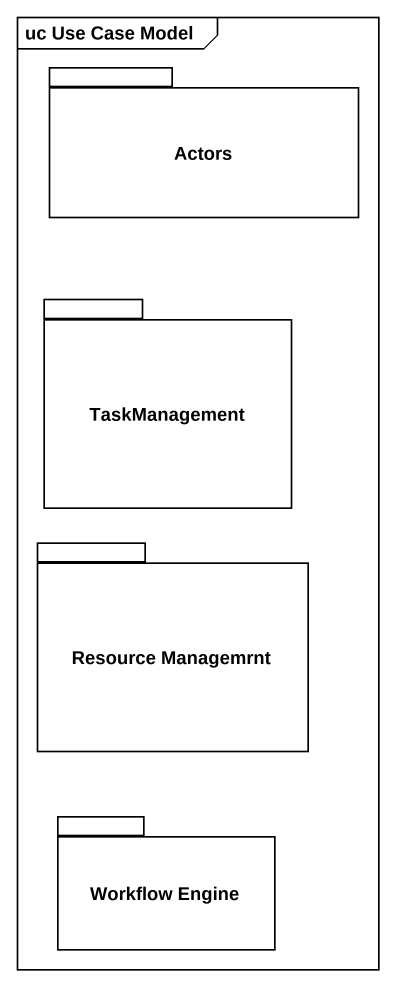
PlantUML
@startuml
mainframe uc Use Case Model
package Actors {
}
package TaskManagement {
}
package "Resource Managemrnt" as Resource_Managemrnt {
}
package "Workflow Engine" as Workflow_Engine {
}
@enduml
